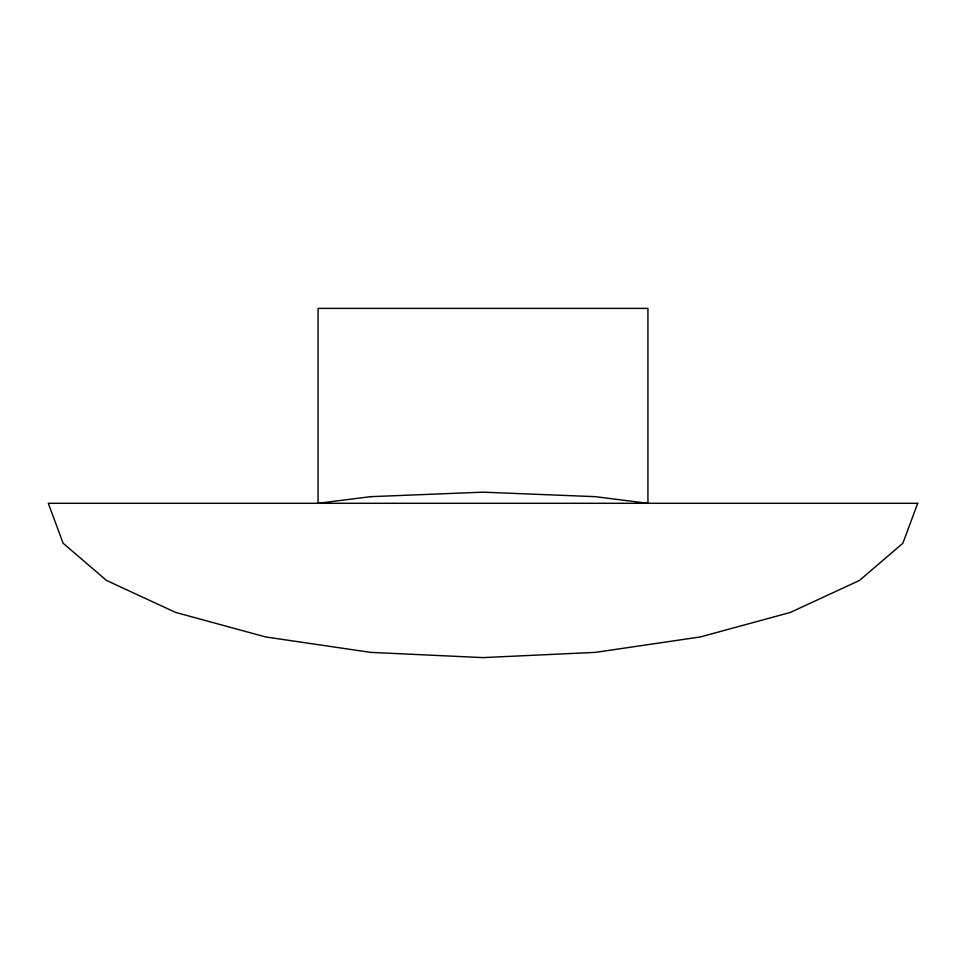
<?xml version="1.0" encoding="UTF-8"?>
<svg xmlns="http://www.w3.org/2000/svg" width="966" height="966" viewBox="0 0 966 966"><rect width="100%" height="100%" fill="white"/><g stroke="black" fill="none" stroke-linecap="round" stroke-linejoin="round"><path stroke-width="1.45" d="M917.7 503.298L902.884 543.242L859.462 580.457L790.381 612.42L700.35 636.944L595.503 652.364L483 657.617L370.497 652.364L265.65 636.944L175.619 612.42L106.538 580.457L63.116 543.242L48.3 503.298L917.7 503.298M370.497 496.681L318.068 503.298L318.068 308.383L647.932 308.383L647.932 503.298L595.503 496.681L483 492.165L370.497 496.681"/></g></svg>
